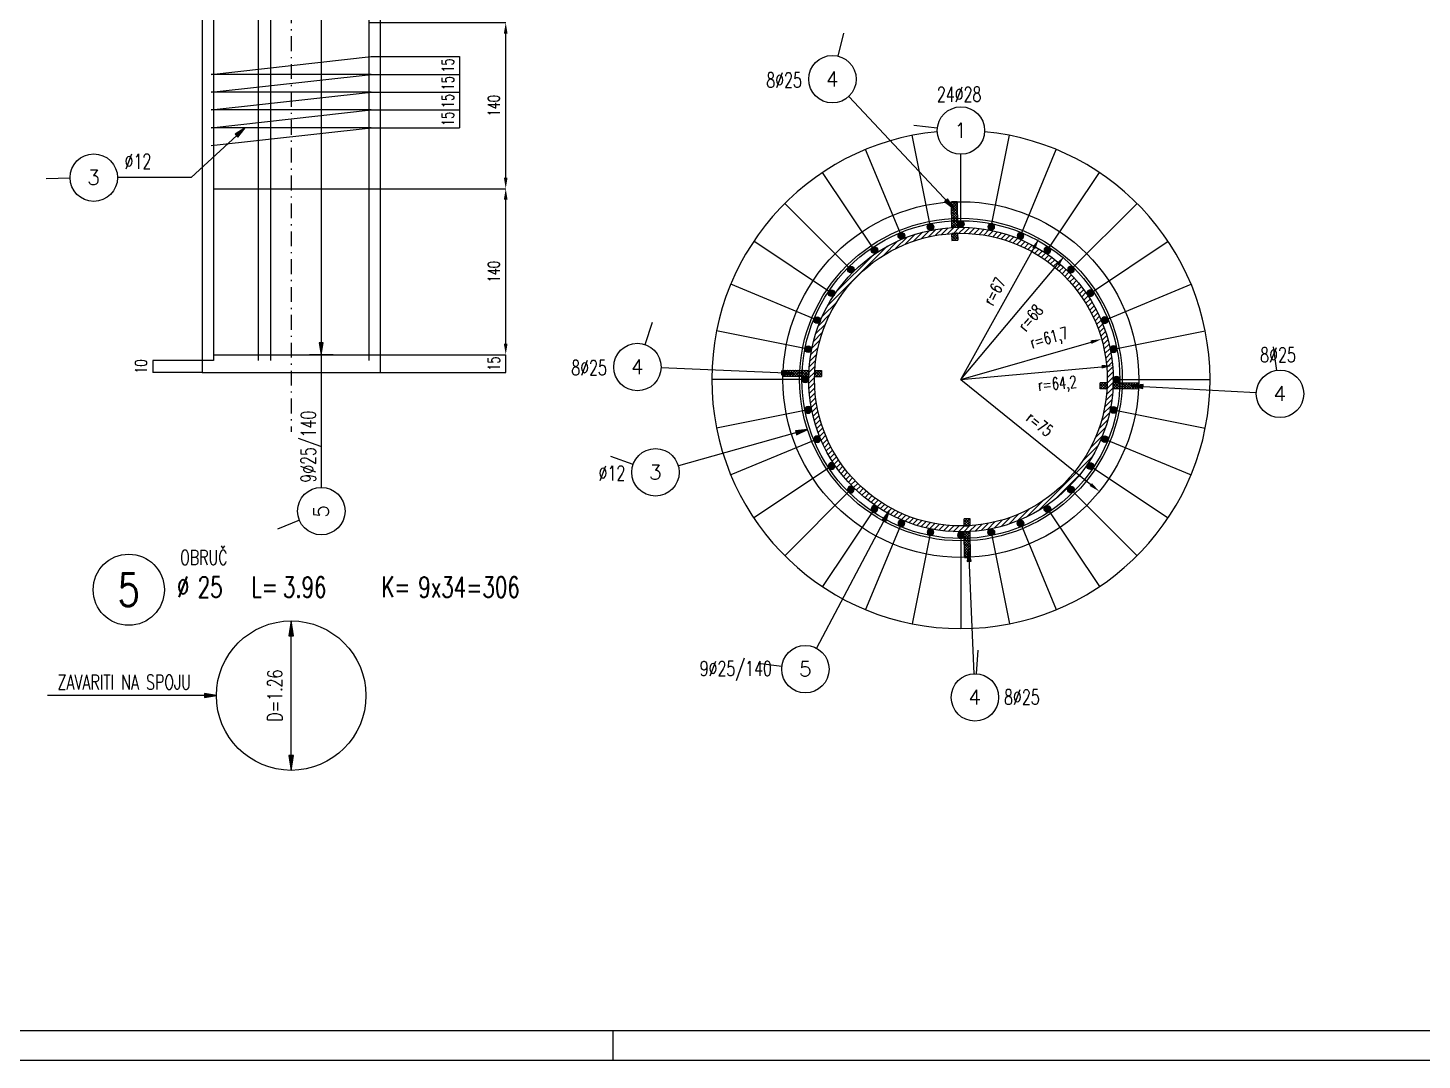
# Model space of a CAD drawing. Extents: x 25615 to 36352, y 68211 to 72666.
# Drawn here: x 29130 to 30305, y 68211 to 69081 of the extents above; entities that cross this region are included whole.
import ezdxf
from ezdxf.enums import TextEntityAlignment as Align

# ---------------------------------------------------------------- set-up
doc = ezdxf.new("R2010")
doc.units = 0
doc.header["$LTSCALE"] = 50
doc.header["$PDMODE"] = 34
doc.header["$PDSIZE"] = 5
doc.linetypes.add('CENTER', pattern=[0.47, 0.25, -0.1, 0.02, -0.1])
doc.layers.get('DEFPOINTS').update_dxf_attribs({"linetype": 'CONTINUOUS'})
for name, color, linetype in [('ARM', 1, 'CONTINUOUS'), ('ARM-I', 6, 'CONTINUOUS'), ('BETON', 7, 'CONTINUOUS'), ('CRTICA', 7, 'CONTINUOUS'), ('FILE', 8, 'CONTINUOUS'), ('KOTE', 4, 'CONTINUOUS'), ('OSI', 2, 'CENTER'), ('TANKO', 8, 'CONTINUOUS')]:
    doc.layers.add(name, color=color, linetype=linetype)
doc.styles.add('KOTE', font='romans.shx', dxfattribs={"width": 0.7})
doc.styles.get("Standard").update_dxf_attribs({"font": 'romans.shx', "width": 0.9})
doc.dimstyles.new('M-50', dxfattribs={"dimscale": 50, "dimtxt": 0.2, "dimasz": 0.185, "dimexe": 0, "dimexo": 0, "dimgap": 0.1, "dimtad": 1, "dimdec": 0, "dimzin": 0, "dimdsep": 46, "dimtxsty": 'KOTE', "dimcen": 0.09, "dimclrd": 256, "dimclre": 256, "dimclrt": 2, "dimadec": 0, "dimazin": 0, "dimtfac": 1, "dimtdec": 0, "dimtix": 1, "dimtmove": 2, "dimatfit": 3, "dimfxl": 0, "dimtolj": 1, "dimtzin": 0, "dimarcsym": 0})
pattern_1 = [(45, (14551.232, 4038.2457), (-1.122532015, 1.122532015), []), (135, (14551.232, 4038.2457), (-1.122532015, -1.122532015), [])]
pattern_2 = [(225, (45281.9321, 133530.7288), (1.122532015, -1.122532015), []), (315, (45281.9321, 133530.7288), (1.122532015, 1.122532015), [])]
pattern_3 = [(225, (94662.8236, 84149.8373), (-1.122532015, 1.122532015), []), (135, (94662.8236, 84149.8373), (1.122532015, 1.122532015), [])]
pattern_4 = [(45, (-34829.6595, 53419.1372), (1.122532015, -1.122532015), []), (315, (-34829.6595, 53419.1372), (-1.122532015, -1.122532015), [])]

# ---------------------------------------------------------------- blocks, each defined once
blk = doc.blocks.new('STR')
at = {"layer": 'KOTE', "color": 9}
blk.add_lwpolyline([(-1, 0.167), (-1, -0.167), (0, 0)], close=True, dxfattribs=at)
at = {"layer": 'KOTE', "color": 9, "linetype": 'ByBlock'}
blk.add_solid([(-1, 0.167), (-1, -0.167), (0, 0)], dxfattribs=at)
blk = doc.blocks.new('*D294')
at = {"layer": 'DEFPOINTS', "color": 0}
for p in [(29417.6, 68805.5), (29532.9, 68805.5), (29427, 68790.5)]:
    blk.add_point(p, dxfattribs=at)
at = {"layer": 'TANKO', "lineweight": -2}
for p, q in [((29417.6, 68805.5), (29532.9, 68805.5)), ((29532.9, 68790.5), (29532.9, 68805.5)), ((29427, 68790.5), (29532.9, 68790.5))]:
    blk.add_line(p, q, dxfattribs=at)
at = {"layer": 'TANKO', "color": 2, "insert": (29522.9, 68798), "char_height": 10, "attachment_point": 5, "rotation": 90, "style": 'KOTE'}
blk.add_mtext('\\A1;15', dxfattribs=at)
blk = doc.blocks.new('S')
at = {"layer": 'KOTE', "color": 9}
blk.add_line((0, 1), (0, -1), dxfattribs=at)
blk.add_lwpolyline([(-1, 0.17), (-1, -0.17), (0, 0)], close=True, dxfattribs=at)
at = {"layer": 'KOTE', "color": 9, "linetype": 'ByBlock'}
blk.add_solid([(-1, 0.17), (-1, -0.17), (0, 0)], dxfattribs=at)
blk = doc.blocks.new('*D315')
at = {"layer": 'DEFPOINTS', "color": 0}
for p in [(29417.6, 69085.5), (29532.9, 69085.5), (29417.6, 68945.5)]:
    blk.add_point(p, dxfattribs=at)
at = {"layer": 'TANKO', "lineweight": -2}
for p, q in [((29417.6, 69085.5), (29532.9, 69085.5)), ((29532.9, 68954.8), (29532.9, 69076.3)), ((29417.6, 68945.5), (29532.9, 68945.5))]:
    blk.add_line(p, q, dxfattribs=at)
at = {"layer": 'TANKO'}
for points in [[(29531.3, 69076.3), (29534.4, 69076.3), (29532.9, 69085.5)], [(29531.3, 68954.8), (29534.4, 68954.8), (29532.9, 68945.5)]]:
    blk.add_solid(points, dxfattribs=at)
at = {"layer": 'TANKO', "color": 2, "insert": (29522.9, 69015.5), "char_height": 10, "attachment_point": 5, "rotation": 90, "style": 'KOTE'}
blk.add_mtext('\\A1;140', dxfattribs=at)
blk = doc.blocks.new('*D317')
at = {"layer": 'DEFPOINTS', "color": 0}
for p in [(29417.6, 68945.5), (29532.9, 68945.5), (29417.6, 68805.5)]:
    blk.add_point(p, dxfattribs=at)
at = {"layer": 'TANKO', "lineweight": -2}
for p, q in [((29417.6, 68945.5), (29532.9, 68945.5)), ((29532.9, 68814.8), (29532.9, 68936.3)), ((29417.6, 68805.5), (29532.9, 68805.5))]:
    blk.add_line(p, q, dxfattribs=at)
at = {"layer": 'TANKO'}
for points in [[(29531.3, 68936.3), (29534.4, 68936.3), (29532.9, 68945.5)], [(29531.3, 68814.8), (29534.4, 68814.8), (29532.9, 68805.5)]]:
    blk.add_solid(points, dxfattribs=at)
at = {"layer": 'TANKO', "color": 2, "insert": (29522.9, 68875.5), "char_height": 10, "attachment_point": 5, "rotation": 90, "style": 'KOTE'}
blk.add_mtext('\\A1;140', dxfattribs=at)
blk = doc.blocks.new('*D318')
at = {"layer": 'DEFPOINTS', "color": 0}
for p in [(29286.4, 68800.5), (29235.4, 68790.5), (29277, 68790.5)]:
    blk.add_point(p, dxfattribs=at)
at = {"layer": 'TANKO', "lineweight": -2}
for p, q in [((29286.4, 68800.5), (29235.4, 68800.5)), ((29235.4, 68800.5), (29235.4, 68790.5)), ((29277, 68790.5), (29235.4, 68790.5))]:
    blk.add_line(p, q, dxfattribs=at)
at = {"layer": 'TANKO', "color": 2, "insert": (29225.4, 68795.5), "char_height": 10, "attachment_point": 5, "rotation": 90, "style": 'KOTE'}
blk.add_mtext('\\A1;10', dxfattribs=at)
blk = doc.blocks.new('*D319')
at = {"layer": 'DEFPOINTS', "color": 0}
for p in [(29419.5, 69056.9), (29419.5, 69041.9), (29494, 69041.9)]:
    blk.add_point(p, dxfattribs=at)
at = {"layer": 'TANKO', "lineweight": -2}
for p, q in [((29419.5, 69056.9), (29494, 69056.9)), ((29494, 69056.9), (29494, 69041.9)), ((29419.5, 69041.9), (29494, 69041.9))]:
    blk.add_line(p, q, dxfattribs=at)
at = {"layer": 'TANKO', "color": 2, "insert": (29484, 69049.4), "char_height": 10, "attachment_point": 5, "rotation": 90, "style": 'KOTE'}
blk.add_mtext('\\A1;15', dxfattribs=at)
blk = doc.blocks.new('*D320')
at = {"layer": 'DEFPOINTS', "color": 0}
for p in [(29419.5, 69041.9), (29419.5, 69026.9), (29494, 69026.9)]:
    blk.add_point(p, dxfattribs=at)
at = {"layer": 'TANKO', "lineweight": -2}
for p, q in [((29419.5, 69041.9), (29494, 69041.9)), ((29494, 69041.9), (29494, 69026.9)), ((29419.5, 69026.9), (29494, 69026.9))]:
    blk.add_line(p, q, dxfattribs=at)
at = {"layer": 'TANKO', "color": 2, "insert": (29484, 69034.4), "char_height": 10, "attachment_point": 5, "rotation": 90, "style": 'KOTE'}
blk.add_mtext('\\A1;15', dxfattribs=at)
blk = doc.blocks.new('*D321')
at = {"layer": 'DEFPOINTS', "color": 0}
for p in [(29419.5, 69026.9), (29419.5, 69011.9), (29494, 69011.9)]:
    blk.add_point(p, dxfattribs=at)
at = {"layer": 'TANKO', "lineweight": -2}
for p, q in [((29419.5, 69026.9), (29494, 69026.9)), ((29494, 69026.9), (29494, 69011.9)), ((29419.5, 69011.9), (29494, 69011.9))]:
    blk.add_line(p, q, dxfattribs=at)
at = {"layer": 'TANKO', "color": 2, "insert": (29484, 69019.4), "char_height": 10, "attachment_point": 5, "rotation": 90, "style": 'KOTE'}
blk.add_mtext('\\A1;15', dxfattribs=at)
blk = doc.blocks.new('*D322')
at = {"layer": 'DEFPOINTS', "color": 0}
for p in [(29419.5, 69011.9), (29419.5, 68996.9), (29494, 68996.9)]:
    blk.add_point(p, dxfattribs=at)
at = {"layer": 'TANKO', "lineweight": -2}
for p, q in [((29419.5, 69011.9), (29494, 69011.9)), ((29494, 69011.9), (29494, 68996.9)), ((29419.5, 68996.9), (29494, 68996.9))]:
    blk.add_line(p, q, dxfattribs=at)
at = {"layer": 'TANKO', "color": 2, "insert": (29484, 69004.4), "char_height": 10, "attachment_point": 5, "rotation": 90, "style": 'KOTE'}
blk.add_mtext('\\A1;15', dxfattribs=at)
blk = doc.blocks.new('P')
at = {"layer": 'KOTE'}
blk.add_circle((0, 0), 0.4, dxfattribs=at)
blk.add_attdef('P', text='', height=0.25, dxfattribs=at).set_placement((-0.004, 0.004), align=Align.MIDDLE)
blk = doc.blocks.new('POZ')
at = {"layer": 'ARM-I'}
blk.add_circle((0, 0), 0.6, dxfattribs=at)
at = {"layer": 'ARM', "width": 0.7}
for s, p in [('%%c', (0.814, -0.125)), ('L=', (2.064, -0.125)), ('K=', (4.256, -0.125))]:
    blk.add_text(s, height=0.35, dxfattribs=at).set_placement(p)
for tag, p in [('VA', (0.879, 0.435)), ('FI', (1.162, -0.13)), ('DUZ', (2.598, -0.13)), ('KOM', (4.881, -0.13))]:
    blk.add_attdef(tag, p, '', height=0.35, dxfattribs=at)
at = {"layer": 'ARM', "width": 0.7, "flags": 1}
for tag, p in [('TIP', (1.038, -0.896)), ('A', (1.162, -1.411)), ('B', (1.162, -1.918)), ('C', (1.162, -2.426)), ('D', (1.162, -2.934)), ('E', (1.162, -3.441)), ('F', (1.162, -3.949)), ('G', (1.162, -4.457)), ('H', (1.162, -4.964)), ('I', (1.162, -5.472)), ('J', (1.162, -5.98)), ('K', (1.162, -6.487)), ('L', (1.162, -6.995)), ('M', (1.162, -7.503)), ('N', (1.162, -8.011))]:
    blk.add_attdef(tag, p, '', height=0.35, dxfattribs=at)
at = {"layer": 'ARM-I', "width": 0.8}
blk.add_attdef('POZ', text='', height=0.55, dxfattribs=at).set_placement((0, 0), align=Align.MIDDLE)
blk = doc.blocks.new('A$C5B970AFC')
at = {"layer": 'TANKO'}
h = blk.add_hatch(color=256, dxfattribs=at)
edge = h.paths.add_edge_path()
edge.add_arc((0, 0), 1.4, 0, 360)
blk.add_circle((0, 0), 1.4, dxfattribs=at)
blk = doc.blocks.new('*D329')
at = {"layer": 'DEFPOINTS', "color": 0}
for p in [(29916.6, 68784.5), (30033.3, 68690.2)]:
    blk.add_point(p, dxfattribs=at)
at = {"layer": 'TANKO', "lineweight": -2}
blk.add_line((29916.6, 68784.5), (30026.1, 68696), dxfattribs=at)
at = {"layer": 'TANKO'}
blk.add_solid([(30027, 68697.2), (30025.1, 68694.8), (30033.3, 68690.2)], dxfattribs=at)
at = {"layer": 'TANKO', "color": 2, "insert": (29983, 68747), "char_height": 10, "attachment_point": 5, "rotation": 321.0603, "style": 'KOTE'}
blk.add_mtext('\\A1;{\\fRomanS|b0|i0|c238|p2;r=75}', dxfattribs=at)
blk = doc.blocks.new('*D330')
at = {"layer": 'DEFPOINTS', "color": 0}
for p in [(30044.4, 68796.2), (29916.6, 68784.5)]:
    blk.add_point(p, dxfattribs=at)
at = {"layer": 'TANKO', "lineweight": -2}
blk.add_line((29916.6, 68784.5), (30035.2, 68795.3), dxfattribs=at)
at = {"layer": 'TANKO'}
blk.add_solid([(30035.1, 68796.9), (30035.4, 68793.8), (30044.4, 68796.2)], dxfattribs=at)
at = {"layer": 'TANKO', "color": 2, "insert": (29998, 68779.8), "char_height": 10, "attachment_point": 5, "rotation": 5.2264, "style": 'KOTE'}
blk.add_mtext('\\A1;{\\fRomanS|b0|i0|c238|p2;r=64,2}', dxfattribs=at)
blk = doc.blocks.new('*D331')
at = {"layer": 'DEFPOINTS', "color": 0}
for p in [(30035.2, 68818.6), (29916.6, 68784.5)]:
    blk.add_point(p, dxfattribs=at)
at = {"layer": 'TANKO', "lineweight": -2}
blk.add_line((29916.6, 68784.5), (30026.3, 68816.1), dxfattribs=at)
at = {"layer": 'TANKO'}
blk.add_solid([(30025.8, 68817.6), (30026.7, 68814.6), (30035.2, 68818.6)], dxfattribs=at)
at = {"layer": 'TANKO', "color": 2, "insert": (29991.3, 68818.5), "char_height": 10, "attachment_point": 5, "rotation": 16.0693, "style": 'KOTE'}
blk.add_mtext('\\A1;{\\fRomanS|b0|i0|c238|p2;r=61,7}', dxfattribs=at)
blk = doc.blocks.new('*D332')
at = {"layer": 'DEFPOINTS', "color": 0}
for p in [(30004, 68888.7), (29916.6, 68784.5)]:
    blk.add_point(p, dxfattribs=at)
at = {"layer": 'TANKO', "lineweight": -2}
blk.add_line((29916.6, 68784.5), (29998.1, 68881.6), dxfattribs=at)
at = {"layer": 'TANKO'}
blk.add_solid([(29996.9, 68882.6), (29999.2, 68880.6), (30004, 68888.7)], dxfattribs=at)
at = {"layer": 'TANKO', "color": 2, "insert": (29975.2, 68836.6), "char_height": 10, "attachment_point": 5, "rotation": 49.9944, "style": 'KOTE'}
blk.add_mtext('\\A1;{\\fRomanS|b0|i0|c238|p2;r=68}', dxfattribs=at)
blk = doc.blocks.new('*D333')
at = {"layer": 'DEFPOINTS', "color": 0}
for p in [(29982.5, 68903.5), (29916.6, 68784.5)]:
    blk.add_point(p, dxfattribs=at)
at = {"layer": 'TANKO', "lineweight": -2}
blk.add_line((29916.6, 68784.5), (29978, 68895.4), dxfattribs=at)
at = {"layer": 'TANKO'}
blk.add_solid([(29976.6, 68896.1), (29979.3, 68894.6), (29982.5, 68903.5)], dxfattribs=at)
at = {"layer": 'TANKO', "color": 2, "insert": (29944.9, 68859), "char_height": 10, "attachment_point": 5, "rotation": 61.0215, "style": 'KOTE'}
blk.add_mtext('\\A1;{\\fRomanS|b0|i0|c238|p2;r=67}', dxfattribs=at)

msp = doc.modelspace()

# ---------------------------------------------------------------- hatches: boundary and pattern name
at = {"layer": 'TANKO'}
h = msp.add_hatch(dxfattribs=at)
h.set_pattern_fill('ANSI37', color=256, scale=0.5, style=0)
h.set_pattern_definition(pattern_1)
edge = h.paths.add_edge_path()
edge.add_arc((29916.6, 68784.5), 128.4, 91.2495, 93.4819)
edge.add_line((29908.8, 68912.7), (29908.5, 68934.3))
edge.add_arc((29916.6, 68784.5), 150, 91.1596, 93.0702, ccw=False)
edge.add_line((29913.5, 68934.5), (29913.8, 68912.9))
h = msp.add_hatch(dxfattribs=at)
h.set_pattern_fill('ANSI31', color=256, style=0)
h.set_pattern_definition([(45, (14407.94, 4440.614), (-2.24506403, 2.24506403), [])])
edge = h.paths.add_edge_path()
edge.add_arc((29916.6, 68784.5), 128.4, 0, 360)
edge = h.paths.add_edge_path(flags=16)
edge.add_arc((29916.6, 68784.5), 123.4, 0, 360)
h = msp.add_hatch(dxfattribs=at)
h.set_pattern_fill('ANSI37', color=256, scale=0.5, style=0)
h.set_pattern_definition(pattern_1)
edge = h.paths.add_edge_path()
edge.add_arc((29916.6, 68784.5), 123.4, 91.2749, 93.5977)
edge.add_line((29908.8, 68907.6), (29908.9, 68901.9))
edge.add_line((29908.9, 68901.9), (29913.9, 68902))
edge.add_line((29913.9, 68902), (29913.8, 68907.9))
h = msp.add_hatch(dxfattribs=at)
h.set_pattern_fill('ANSI37', color=256, scale=0.5, style=0)
h.set_pattern_definition(pattern_3)
edge = h.paths.add_edge_path()
edge.add_arc((29916.6, 68784.5), 128.4, 176.5181, 178.7505)
edge.add_line((29788.2, 68787.3), (29766.6, 68787.5))
edge.add_arc((29916.6, 68784.5), 150, 176.9298, 178.8404, ccw=False)
edge.add_line((29766.8, 68792.5), (29788.4, 68792.3))
h = msp.add_hatch(dxfattribs=at)
h.set_pattern_fill('ANSI37', color=256, scale=0.5, style=0)
h.set_pattern_definition(pattern_3)
edge = h.paths.add_edge_path()
edge.add_arc((29916.6, 68784.5), 123.4, 176.4023, 178.7251)
edge.add_line((29793.2, 68787.2), (29799.1, 68787.2))
edge.add_line((29799.1, 68787.2), (29799.2, 68792.2))
edge.add_line((29799.2, 68792.2), (29793.4, 68792.2))
h = msp.add_hatch(dxfattribs=at)
h.set_pattern_fill('ANSI37', color=256, scale=0.5, style=0)
h.set_pattern_definition(pattern_4)
edge = h.paths.add_edge_path()
edge.add_arc((29916.6, 68784.5), 123.4, 356.4023, 358.7251)
edge.add_line((30040, 68781.7), (30034.1, 68781.8))
edge.add_line((30034.1, 68781.8), (30034, 68776.8))
edge.add_line((30034, 68776.8), (30039.7, 68776.7))
h = msp.add_hatch(dxfattribs=at)
h.set_pattern_fill('ANSI37', color=256, scale=0.5, style=0)
h.set_pattern_definition(pattern_4)
edge = h.paths.add_edge_path()
edge.add_arc((29916.6, 68784.5), 128.4, 356.5181, 358.7505)
edge.add_line((30045, 68781.7), (30066.6, 68781.5))
edge.add_arc((29916.6, 68784.5), 150, 356.9298, 358.8404, ccw=False)
edge.add_line((30066.4, 68776.5), (30044.7, 68776.7))
h = msp.add_hatch(dxfattribs=at)
h.set_pattern_fill('ANSI37', color=256, scale=0.5, style=0)
h.set_pattern_definition(pattern_2)
edge = h.paths.add_edge_path()
edge.add_arc((29916.6, 68784.5), 123.4, 271.2749, 273.5977)
edge.add_line((29924.3, 68661.3), (29924.3, 68667.1))
edge.add_line((29924.3, 68667.1), (29919.3, 68667))
edge.add_line((29919.3, 68667), (29919.3, 68661.1))
h = msp.add_hatch(dxfattribs=at)
h.set_pattern_fill('ANSI37', color=256, scale=0.5, style=0)
h.set_pattern_definition(pattern_2)
edge = h.paths.add_edge_path()
edge.add_arc((29916.6, 68784.5), 128.4, 271.2495, 273.4819)
edge.add_line((29924.4, 68656.3), (29924.6, 68634.7))
edge.add_arc((29916.6, 68784.5), 150, 271.1596, 273.0702, ccw=False)
edge.add_line((29919.6, 68634.5), (29919.4, 68656.1))

# ---------------------------------------------------------------- linework, layer by layer
at = {"layer": 'ARM'}
for p, q in [((29286.4, 70210.5), (29286.4, 68800.5)), ((29324.2, 70210.5), (29324.2, 68800.5)), ((29334.7, 70210.5), (29334.7, 68800.5)), ((29417.6, 70210.5), (29417.6, 68800.5)), ((29284.5, 69041.9), (29419.5, 69056.9)), ((29284.5, 69026.9), (29419.5, 69041.9)), ((29419.5, 69041.9), (29284.5, 69041.9)), ((29284.5, 69011.9), (29419.5, 69026.9)), ((29419.5, 69026.9), (29284.5, 69026.9)), ((29284.5, 68996.9), (29419.5, 69011.9)), ((29419.5, 69011.9), (29284.5, 69011.9)), ((29284.5, 68981.9), (29419.5, 68996.9)), ((29419.5, 68996.9), (29284.5, 68996.9)), ((29286.4, 68945.5), (29417.6, 68945.5)), ((29286.4, 68805.5), (29417.6, 68805.5))]:
    msp.add_line(p, q, dxfattribs=at)
at = {"layer": 'ARM-I'}
msp.add_circle((29352, 68518), 63, dxfattribs=at)
at = {"layer": 'BETON'}
for p, q in [((29277, 69940.5), (29277, 68790.5)), ((29427, 69940.5), (29427, 68790.5)), ((29277, 68790.5), (29427, 68790.5))]:
    msp.add_line(p, q, dxfattribs=at)
for points in [[(25614.7, 68210.6), (35173.4, 68210.6), (35173.4, 72665.6), (25614.7, 72665.6)], [(25739.7, 68235.6), (35148.4, 68235.6), (35148.4, 72640.6), (25739.7, 72640.6)]]:
    msp.add_lwpolyline(points, close=True, dxfattribs=at)
msp.add_circle((29916.6, 68784.5), 150, dxfattribs=at)
at = {"layer": 'CRTICA'}
for p, q in [((29813.1, 69057.2), (29817.8, 69076.6)), ((29896.7, 68996.6), (29876.8, 68998.7)), ((29165.6, 68954.3), (29145.6, 68953.8)), ((29650.3, 68814.1), (29656.7, 68833)), ((30182.9, 68792.3), (30180.1, 68812.1)), ((29640.3, 68712.9), (29621.4, 68719.6)), ((29358.9, 68666), (29340.4, 68658.4)), ((29929.8, 68536.5), (29931.2, 68556.4)), ((29765.7, 68542.7), (29745.8, 68545))]:
    msp.add_line(p, q, dxfattribs=at)
at = {"layer": 'FILE'}
msp.add_line((29623.4, 68210.6), (29623.4, 68235.6), dxfattribs=at)
at = {"layer": 'OSI'}
msp.add_line((29352, 69990.5), (29352, 68740.5), dxfattribs=at)
at = {"layer": 'TANKO'}
for p, q in [((29377.4, 69925.5), (29377.4, 68805.5)), ((29910.9, 68928.4), (29822, 69023.2)), ((29313.3, 68996.9), (29267.7, 68954.8)), ((29891, 68913.2), (29875.6, 68990.5)), ((29942.2, 68913.2), (29957.6, 68990.5)), ((29866.4, 68905.7), (29836.2, 68978.5)), ((29916.6, 68915.7), (29916.6, 68974.5)), ((29966.8, 68905.7), (29996.9, 68978.5)), ((29843.7, 68893.6), (29799.9, 68959.1)), ((29989.5, 68893.6), (30033.3, 68959.1)), ((29267.7, 68954.8), (29205.6, 68954.8)), ((29823.8, 68877.3), (29768.1, 68933)), ((29908.5, 68934.3), (29908.8, 68912.7)), ((29913.5, 68934.5), (29913.8, 68912.9)), ((30009.4, 68877.3), (30065.1, 68933)), ((29807.5, 68857.4), (29742, 68901.2)), ((29908.8, 68907.6), (29908.9, 68901.9)), ((29908.9, 68901.9), (29913.9, 68902)), ((29913.8, 68907.9), (29913.9, 68902)), ((30025.7, 68857.4), (30091.2, 68901.2)), ((29795.4, 68834.7), (29722.6, 68864.9)), ((30037.8, 68834.7), (30110.6, 68864.9)), ((29787.9, 68810.1), (29710.6, 68825.5)), ((30045.3, 68810.1), (30122.5, 68825.5)), ((29377.4, 68805.5), (29377.4, 68693.6)), ((29775.4, 68789.7), (29663.9, 68794.3)), ((29766.8, 68792.5), (29788.4, 68792.3)), ((29793.4, 68792.2), (29799.2, 68792.2)), ((29799.2, 68792.2), (29799.1, 68787.2)), ((29785.4, 68784.5), (29706.6, 68784.5)), ((29766.6, 68787.5), (29788.2, 68787.3)), ((29793.2, 68787.2), (29799.1, 68787.2)), ((30034, 68776.8), (30034.1, 68781.8)), ((30040, 68781.7), (30034.1, 68781.8)), ((30066.6, 68781.5), (30045, 68781.7)), ((30047.8, 68784.5), (30126.6, 68784.5)), ((30039.7, 68776.7), (30034, 68776.8)), ((30066.4, 68776.5), (30044.7, 68776.7)), ((30060.1, 68779.2), (30165.6, 68773.5)), ((29787.9, 68758.9), (29710.6, 68743.5)), ((30045.3, 68758.9), (30122.5, 68743.5)), ((29787.3, 68742.3), (29678.4, 68711.7)), ((29795.4, 68734.3), (29722.6, 68704.1)), ((30037.8, 68734.3), (30110.6, 68704.1)), ((29807.5, 68711.6), (29742, 68667.8)), ((30025.7, 68711.6), (30091.2, 68667.8)), ((29823.8, 68691.7), (29768.1, 68636)), ((30009.4, 68691.7), (30065.1, 68636)), ((29856.4, 68674.3), (29794.9, 68558)), ((29843.7, 68675.4), (29799.9, 68609.9)), ((29989.5, 68675.4), (30033.3, 68609.9)), ((29866.4, 68663.3), (29836.2, 68590.5)), ((29924.3, 68667.1), (29919.3, 68667)), ((29919.3, 68661.1), (29919.3, 68667)), ((29924.3, 68661.3), (29924.3, 68667.1)), ((29966.8, 68663.3), (29996.9, 68590.5)), ((29891, 68655.8), (29875.6, 68578.5)), ((29916.6, 68653.3), (29916.6, 68574.5)), ((29919.6, 68634.5), (29919.4, 68656.1)), ((29924.6, 68634.7), (29924.4, 68656.3)), ((29942.2, 68655.8), (29957.6, 68578.5)), ((29923.1, 68641.3), (29927.5, 68536.5)), ((29352, 68455), (29352, 68581)), ((29289, 68518), (29146.7, 68518))]:
    msp.add_line(p, q, dxfattribs=at)
for radius in [136, 134, 128.4, 123.4]:
    msp.add_circle((29916.6, 68784.5), radius, dxfattribs=at)
for radius, start, end in [(210, 95.4588, 84.5412), (150, 91.1596, 93.0702), (128.4, 91.2495, 93.4819), (123.4, 91.2749, 93.5977), (150, 176.9298, 178.8404), (128.4, 176.5181, 178.7505), (123.4, 176.4023, 178.7251), (123.4, 356.4023, 358.7251), (128.4, 356.5181, 358.7505), (150, 356.9298, 358.8404), (123.4, 271.2749, 273.5977), (128.4, 271.2495, 273.4819), (150, 271.1596, 273.0702)]:
    msp.add_arc((29916.6, 68784.5), radius, start, end, dxfattribs=at)

# ---------------------------------------------------------------- block references
at = {"layer": 'KOTE'}
ref = msp.add_blockref('P', (29808.3, 69037.8), dxfattribs=dict(at, xscale=50, yscale=50, zscale=50))
ref.add_attrib('P', '4', dxfattribs={"height": 12.5}).set_placement((29808.1, 69038), align=Align.MIDDLE)
ref = msp.add_blockref('P', (29916.6, 68994.5), dxfattribs=dict(at, xscale=50, yscale=50, zscale=50))
ref.add_attrib('P', '1', dxfattribs={"height": 12.5}).set_placement((29916.4, 68994.7), align=Align.MIDDLE)
ref = msp.add_blockref('P', (29185.6, 68954.8), dxfattribs=dict(at, xscale=50, yscale=50, zscale=50))
ref.add_attrib('P', '3', dxfattribs={"height": 12.5}).set_placement((29185.4, 68955), align=Align.MIDDLE)
at = {"layer": 'KOTE', "xscale": 10, "yscale": 10, "zscale": 10}
for name, p, rotation in [('STR', (29910.9, 68928.4), 313.1686648030787), ('S', (29377.4, 68805.5), 270), ('STR', (29775.4, 68789.7), 357.6472705610321), ('STR', (30060.1, 68779.2), 176.9272380398991), ('STR', (29787.3, 68742.3), 15.69275003157624), ('STR', (29856.4, 68674.3), 62.11696607353386), ('STR', (29923.1, 68641.3), 92.43107249017496)]:
    msp.add_blockref(name, p, dxfattribs=dict(at, rotation=rotation))
at = {"layer": 'KOTE'}
ref = msp.add_blockref('P', (29643.9, 68795.1), dxfattribs=dict(at, xscale=50, yscale=50, zscale=50))
ref.add_attrib('P', '4', dxfattribs={"height": 12.5}).set_placement((29643.7, 68795.3), align=Align.MIDDLE)
ref = msp.add_blockref('P', (30185.6, 68772.5), dxfattribs=dict(at, xscale=50, yscale=50, zscale=50))
ref.add_attrib('P', '4', dxfattribs={"height": 12.5}).set_placement((30185.4, 68772.7), align=Align.MIDDLE)
ref = msp.add_blockref('P', (29659.1, 68706.3), dxfattribs=dict(at, xscale=50, yscale=50, zscale=50))
ref.add_attrib('P', '3', dxfattribs={"height": 12.5}).set_placement((29659, 68706.5), align=Align.MIDDLE)
ref = msp.add_blockref('P', (29377.4, 68673.6), dxfattribs=dict(at, xscale=50, yscale=50, zscale=50, rotation=90))
ref.add_attrib('P', '5', dxfattribs={"height": 12.5, "rotation": 90}).set_placement((29377.2, 68673.4), align=Align.MIDDLE)
at = {"layer": 'KOTE', "xscale": 50, "yscale": 50, "zscale": 50}
msp.add_blockref('POZ', (29215.1, 68607.3), dxfattribs=at).add_auto_attribs({'POZ': '5', 'FI': '25', 'DUZ': '3.96', 'KOM': '9x34=306'})
at = {"layer": 'KOTE'}
ref = msp.add_blockref('P', (29785.5, 68540.3), dxfattribs=dict(at, xscale=50, yscale=50, zscale=50))
ref.add_attrib('P', '5', dxfattribs={"height": 12.5}).set_placement((29785.4, 68540.5), align=Align.MIDDLE)
ref = msp.add_blockref('P', (29928.4, 68516.5), dxfattribs=dict(at, xscale=50, yscale=50, zscale=50))
ref.add_attrib('P', '4', dxfattribs={"height": 12.5}).set_placement((29928.2, 68516.7), align=Align.MIDDLE)
at = {"layer": 'KOTE', "xscale": 10, "yscale": 10, "zscale": 10}
msp.add_blockref('STR', (29289, 68518), dxfattribs=at)
at = {"layer": 'TANKO'}
for name, p, xscale, yscale, zscale, rotation in [('STR', (29313.3, 68996.9), 10, 10, 10, 42.77892855309654), ('A$C5B970AFC', (29942.2, 68913.2), -2, 2, 2, 2.69384514695048e-11), ('A$C5B970AFC', (29966.8, 68905.7), -2, 2, 2, 2.69384514695048e-11), ('A$C5B970AFC', (29989.5, 68893.6), -2, 2, 2, 2.69384514695048e-11), ('A$C5B970AFC', (30009.4, 68877.3), -2, 2, 2, 2.69384514695048e-11), ('A$C5B970AFC', (30025.7, 68857.4), -2, 2, 2, 2.69384514695048e-11), ('A$C5B970AFC', (30037.8, 68834.7), -2, 2, 2, 2.69384514695048e-11), ('A$C5B970AFC', (30045.3, 68810.1), -2, 2, 2, 2.69384514695048e-11), ('A$C5B970AFC', (29787.9, 68758.9), -2, 2, 2, 180), ('A$C5B970AFC', (30045.3, 68758.9), 2, 2, 2, 179.9999999999731), ('A$C5B970AFC', (29795.4, 68734.3), -2, 2, 2, 180), ('A$C5B970AFC', (30037.8, 68734.3), 2, 2, 2, 179.9999999999731), ('A$C5B970AFC', (29807.5, 68711.6), -2, 2, 2, 180), ('A$C5B970AFC', (30025.7, 68711.6), 2, 2, 2, 179.9999999999731), ('A$C5B970AFC', (29823.8, 68691.7), -2, 2, 2, 180), ('A$C5B970AFC', (30009.4, 68691.7), 2, 2, 2, 179.9999999999731), ('A$C5B970AFC', (29843.7, 68675.4), -2, 2, 2, 180), ('A$C5B970AFC', (29989.5, 68675.4), 2, 2, 2, 179.9999999999731), ('A$C5B970AFC', (29866.4, 68663.3), -2, 2, 2, 180), ('A$C5B970AFC', (29966.8, 68663.3), 2, 2, 2, 179.9999999999731), ('A$C5B970AFC', (29891, 68655.8), -2, 2, 2, 180), ('A$C5B970AFC', (29916.6, 68653.3), -2, 2, 2, 180), ('A$C5B970AFC', (29942.2, 68655.8), 2, 2, 2, 179.9999999999731), ('STR', (29352, 68581), 12.5, 12.5, 12.5, 90), ('STR', (29352, 68455), 12.5, 12.5, 12.5, 270)]:
    msp.add_blockref(name, p, dxfattribs=dict(at, xscale=xscale, yscale=yscale, zscale=zscale, rotation=rotation))
at = {"layer": 'TANKO', "xscale": 2, "yscale": 2, "zscale": 2}
for p in [(29891, 68913.2), (29916.6, 68915.7), (29866.4, 68905.7), (29843.7, 68893.6), (29823.8, 68877.3), (29807.5, 68857.4), (29795.4, 68834.7), (29787.9, 68810.1), (29785.4, 68784.5), (30047.8, 68784.5)]:
    msp.add_blockref('A$C5B970AFC', p, dxfattribs=at)

# ---------------------------------------------------------------- texts
at = {"layer": 'KOTE', "style": 'KOTE', "width": 0.7}
for s, p in [('8%%C25', (29767.5, 69037.1)), ('24%%c28', (29915.1, 69025.1)), ('8%%C25', (30183.9, 68805.4)), ('8%%C25', (29603.1, 68794.5)), ('%%c12', (29622.4, 68705.6)), ('OBRUČ', (29278.4, 68636.3)), ('9%%C25/140', (29726.8, 68540)), ('ZAVARITI NA SPOJU', (29211.3, 68529.3)), ('8%%C25', (29968, 68516.8))]:
    msp.add_text(s, height=12.5, dxfattribs=at).set_placement(p, align=Align.MIDDLE)
msp.add_text('%%C12', height=12.5, dxfattribs=at).set_placement((29211.6, 68962.3))
msp.add_text('9%%C25/140', height=12.5, rotation=90, dxfattribs=at).set_placement((29372.7, 68697.5))
msp.add_text('D=1.26', height=12.5, rotation=90, dxfattribs=at).set_placement((29338.2, 68518), align=Align.MIDDLE)

# ---------------------------------------------------------------- dimensions: what is measured, and where the dimension line sits
at = {"layer": 'TANKO'}
for base, p1, p2, picture, middle in [((29532.9, 69085.5), (29417.6, 68945.5), (29417.6, 69085.5), '*D315', (29522.9, 69015.5)), ((29494, 69041.9), (29419.5, 69056.9), (29419.5, 69041.9), '*D319', (29484, 69049.4)), ((29494, 69026.9), (29419.5, 69041.9), (29419.5, 69026.9), '*D320', (29484, 69034.4)), ((29494, 69011.9), (29419.5, 69026.9), (29419.5, 69011.9), '*D321', (29484, 69019.4)), ((29494, 68996.9), (29419.5, 69011.9), (29419.5, 68996.9), '*D322', (29484, 69004.4)), ((29532.9, 68945.5), (29417.6, 68805.5), (29417.6, 68945.5), '*D317', (29522.9, 68875.5)), ((29532.9, 68805.5), (29427, 68790.5), (29417.6, 68805.5), '*D294', (29522.9, 68798)), ((29235.4, 68790.5), (29286.4, 68800.5), (29277, 68790.5), '*D318', (29225.4, 68795.5))]:
    dim = msp.add_linear_dim(base=base, p1=p1, p2=p2, angle=90, dimstyle='M-50', dxfattribs=at)
    dim.commit()
    dim.dimension.update_dxf_attribs({"geometry": picture, "text_midpoint": middle})
for mpoint, text, picture, middle in [((29982.5, 68903.5), '{\\fRomanS|b0|i0|c238|p2;r=67}', '*D333', (29944.9, 68859)), ((30004, 68888.7), '{\\fRomanS|b0|i0|c238|p2;r=68}', '*D332', (29975.2, 68836.6)), ((30035.2, 68818.6), '{\\fRomanS|b0|i0|c238|p2;r=61,7}', '*D331', (29991.3, 68818.5)), ((30044.4, 68796.2), '{\\fRomanS|b0|i0|c238|p2;r=64,2}', '*D330', (29998, 68779.8)), ((30033.3, 68690.2), '{\\fRomanS|b0|i0|c238|p2;r=75}', '*D329', (29983, 68747))]:
    dim = msp.add_radius_dim(center=(29916.6, 68784.5), mpoint=mpoint, text=text, dimstyle='M-50', dxfattribs=at)
    dim.commit()
    dim.dimension.update_dxf_attribs({"geometry": picture, "text_midpoint": middle, "dimtype": 164})

doc.saveas('drawing.dxf')
